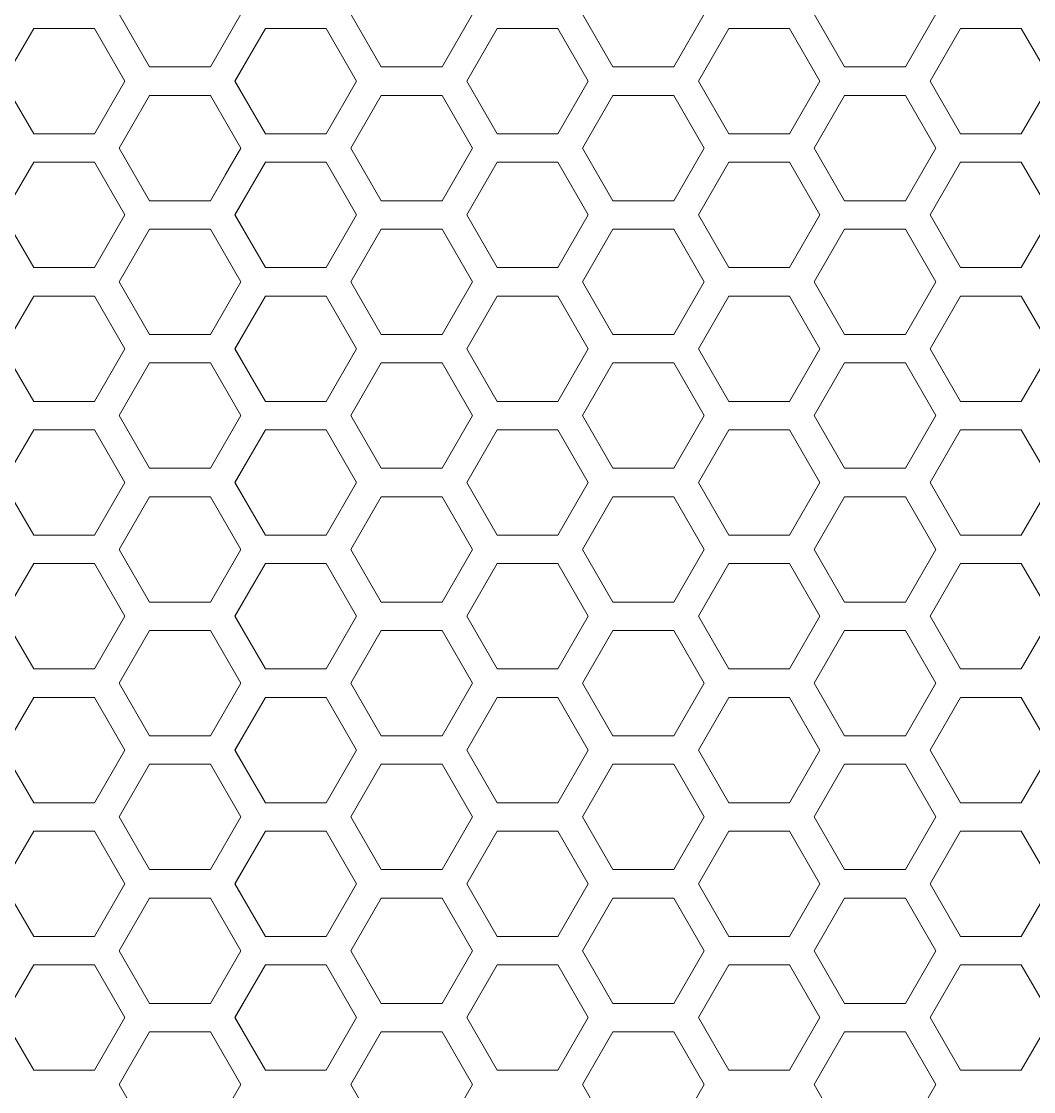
# Model space of a CAD drawing. Header units: millimetres. Extents: x 0 to 140, y -17 to 195.
# Drawn here: x 121.81 to 126.341, y 30.964 to 35.755 of the extents above; entities that cross this region are included whole.
import ezdxf

# ---------------------------------------------------------------- set-up
doc = ezdxf.new("R2010")
doc.units = ezdxf.units.MM
doc.layers.add('4203-42785_1_0', color=7, linetype='Continuous')

# ---------------------------------------------------------------- blocks, each defined once
blk = doc.blocks.new('a')
at = {"layer": '4203-42785_1_0', "color": 0, "linetype": 'ByBlock', "lineweight": 9}
for p, q in [((1506.8194, 372.1166), (1506.9262, 371.9317)), ((1507.1396, 371.9317), (1507.2464, 372.1166)), ((1507.6327, 372.1166), (1507.7395, 371.9317)), ((1507.9529, 371.9317), (1508.0596, 372.1166)), ((1508.446, 372.1166), (1508.5527, 371.9317)), ((1508.7661, 371.9317), (1508.8728, 372.1166)), ((1509.2593, 372.1166), (1509.366, 371.9317)), ((1509.5794, 371.9317), (1509.6862, 372.1166)), ((1511.6991, 372.1166), (1511.8058, 371.9317)), ((1512.0192, 371.9317), (1512.1259, 372.1166)), ((1512.5124, 372.1166), (1512.6191, 371.9317)), ((1512.8325, 371.9317), (1512.9393, 372.1166)), ((1513.3256, 372.1166), (1513.4323, 371.9317)), ((1513.6457, 371.9317), (1513.7524, 372.1166)), ((1514.1389, 372.1166), (1514.2456, 371.9317)), ((1514.459, 371.9317), (1514.5657, 372.1166)), ((1507.3328, 372.0667), (1507.2261, 371.8818)), ((1507.5463, 372.0667), (1507.3328, 372.0667)), ((1507.653, 371.8818), (1507.5463, 372.0667)), ((1508.1461, 372.0667), (1508.0394, 371.8818)), ((1508.3595, 372.0667), (1508.1461, 372.0667)), ((1508.4662, 371.8818), (1508.3595, 372.0667)), ((1508.9594, 372.0667), (1508.8527, 371.8818)), ((1509.1728, 372.0667), (1508.9594, 372.0667)), ((1509.2795, 371.8818), (1509.1728, 372.0667)), ((1509.7726, 372.0667), (1509.6659, 371.8818)), ((1509.9861, 372.0667), (1509.7726, 372.0667)), ((1510.0928, 371.8818), (1509.9861, 372.0667)), ((1511.3992, 372.0667), (1511.2925, 371.8818)), ((1511.6126, 372.0667), (1511.3992, 372.0667)), ((1511.7193, 371.8818), (1511.6126, 372.0667)), ((1512.2124, 372.0667), (1512.1057, 371.8818)), ((1512.4259, 372.0667), (1512.2124, 372.0667)), ((1512.5326, 371.8818), (1512.4259, 372.0667)), ((1513.0257, 372.0667), (1512.919, 371.8818)), ((1513.2391, 372.0667), (1513.0257, 372.0667)), ((1513.3458, 371.8818), (1513.2391, 372.0667)), ((1513.8389, 372.0667), (1513.7322, 371.8818)), ((1514.0523, 372.0667), (1513.8389, 372.0667)), ((1514.1591, 371.8818), (1514.0523, 372.0667)), ((1514.6522, 372.0667), (1514.5455, 371.8818)), ((1514.8656, 372.0667), (1514.6522, 372.0667)), ((1514.9724, 371.8818), (1514.8656, 372.0667)), ((1506.9262, 371.9317), (1507.1396, 371.9317)), ((1507.7395, 371.9317), (1507.9529, 371.9317)), ((1508.5527, 371.9317), (1508.7661, 371.9317)), ((1509.366, 371.9317), (1509.5794, 371.9317)), ((1511.8058, 371.9317), (1512.0192, 371.9317)), ((1512.6191, 371.9317), (1512.8325, 371.9317)), ((1513.4323, 371.9317), (1513.6457, 371.9317)), ((1514.2456, 371.9317), (1514.459, 371.9317)), ((1507.2261, 371.8818), (1507.3328, 371.697)), ((1507.5463, 371.697), (1507.653, 371.8818)), ((1508.0394, 371.8818), (1508.1461, 371.697)), ((1508.3595, 371.697), (1508.4662, 371.8818)), ((1508.8527, 371.8818), (1508.9594, 371.697)), ((1509.1728, 371.697), (1509.2795, 371.8818)), ((1509.6659, 371.8818), (1509.7726, 371.697)), ((1509.9861, 371.697), (1510.0928, 371.8818)), ((1511.2925, 371.8818), (1511.3992, 371.697)), ((1511.6126, 371.697), (1511.7193, 371.8818)), ((1512.1057, 371.8818), (1512.2124, 371.697)), ((1512.4259, 371.697), (1512.5326, 371.8818)), ((1512.919, 371.8818), (1513.0257, 371.697)), ((1513.2391, 371.697), (1513.3458, 371.8818)), ((1513.7322, 371.8818), (1513.8389, 371.697)), ((1514.0523, 371.697), (1514.1591, 371.8818)), ((1514.5455, 371.8818), (1514.6522, 371.697)), ((1514.8656, 371.697), (1514.9724, 371.8818)), ((1506.9262, 371.8319), (1506.8194, 371.6471)), ((1507.1396, 371.8319), (1506.9262, 371.8319)), ((1507.2464, 371.6471), (1507.1396, 371.8319)), ((1507.7395, 371.8319), (1507.6327, 371.6471)), ((1507.9529, 371.8319), (1507.7395, 371.8319)), ((1508.0596, 371.6471), (1507.9529, 371.8319)), ((1508.5527, 371.8319), (1508.446, 371.6471)), ((1508.7661, 371.8319), (1508.5527, 371.8319)), ((1508.8728, 371.6471), (1508.7661, 371.8319)), ((1509.366, 371.8319), (1509.2593, 371.6471)), ((1509.5794, 371.8319), (1509.366, 371.8319)), ((1509.6862, 371.6471), (1509.5794, 371.8319)), ((1511.8058, 371.8319), (1511.6991, 371.6471)), ((1512.0192, 371.8319), (1511.8058, 371.8319)), ((1512.1259, 371.6471), (1512.0192, 371.8319)), ((1512.6191, 371.8319), (1512.5124, 371.6471)), ((1512.8325, 371.8319), (1512.6191, 371.8319)), ((1512.9393, 371.6471), (1512.8325, 371.8319)), ((1513.4323, 371.8319), (1513.3256, 371.6471)), ((1513.6457, 371.8319), (1513.4323, 371.8319)), ((1513.7524, 371.6471), (1513.6457, 371.8319)), ((1514.2456, 371.8319), (1514.1389, 371.6471)), ((1514.459, 371.8319), (1514.2456, 371.8319)), ((1514.5657, 371.6471), (1514.459, 371.8319)), ((1507.3328, 371.697), (1507.5463, 371.697)), ((1508.1461, 371.697), (1508.3595, 371.697)), ((1508.9594, 371.697), (1509.1728, 371.697)), ((1509.7726, 371.697), (1509.9861, 371.697)), ((1511.3992, 371.697), (1511.6126, 371.697)), ((1512.2124, 371.697), (1512.4259, 371.697)), ((1513.0257, 371.697), (1513.2391, 371.697)), ((1513.8389, 371.697), (1514.0523, 371.697)), ((1514.6522, 371.697), (1514.8656, 371.697)), ((1506.8194, 371.6471), (1506.9262, 371.4622)), ((1507.1929, 371.5547), (1507.2464, 371.6471)), ((1507.6327, 371.6471), (1507.7395, 371.4622)), ((1507.9529, 371.4622), (1508.0596, 371.6471)), ((1508.446, 371.6471), (1508.5527, 371.4622)), ((1508.7661, 371.4622), (1508.8728, 371.6471)), ((1509.2593, 371.6471), (1509.366, 371.4622)), ((1509.5794, 371.4622), (1509.6862, 371.6471)), ((1511.6991, 371.6471), (1511.8058, 371.4622)), ((1512.0192, 371.4622), (1512.1259, 371.6471)), ((1512.5124, 371.6471), (1512.6191, 371.4622)), ((1512.8325, 371.4622), (1512.9393, 371.6471)), ((1513.3256, 371.6471), (1513.4323, 371.4622)), ((1513.6457, 371.4622), (1513.7524, 371.6471)), ((1514.1389, 371.6471), (1514.2456, 371.4622)), ((1514.459, 371.4622), (1514.5657, 371.6471)), ((1507.3328, 371.5971), (1507.2261, 371.4123)), ((1507.5463, 371.5971), (1507.3328, 371.5971)), ((1507.653, 371.4123), (1507.5463, 371.5971)), ((1508.1461, 371.5971), (1508.0394, 371.4123)), ((1508.3595, 371.5971), (1508.1461, 371.5971)), ((1508.4662, 371.4123), (1508.3595, 371.5971)), ((1508.9594, 371.5971), (1508.8527, 371.4123)), ((1509.1728, 371.5971), (1508.9594, 371.5971)), ((1509.2795, 371.4123), (1509.1728, 371.5971)), ((1509.7726, 371.5971), (1509.6659, 371.4123)), ((1509.9861, 371.5971), (1509.7726, 371.5971)), ((1510.0928, 371.4123), (1509.9861, 371.5971)), ((1511.3992, 371.5971), (1511.2925, 371.4123)), ((1511.6126, 371.5971), (1511.3992, 371.5971)), ((1511.7193, 371.4123), (1511.6126, 371.5971)), ((1512.2124, 371.5971), (1512.1057, 371.4123)), ((1512.4259, 371.5971), (1512.2124, 371.5971)), ((1512.5326, 371.4123), (1512.4259, 371.5971)), ((1513.0257, 371.5971), (1512.919, 371.4123)), ((1513.2391, 371.5971), (1513.0257, 371.5971)), ((1513.3458, 371.4123), (1513.2391, 371.5971)), ((1513.8389, 371.5971), (1513.7322, 371.4123)), ((1514.0523, 371.5971), (1513.8389, 371.5971)), ((1514.1591, 371.4123), (1514.0523, 371.5971)), ((1514.6522, 371.5971), (1514.5455, 371.4123)), ((1514.8656, 371.5971), (1514.6522, 371.5971)), ((1514.9724, 371.4123), (1514.8656, 371.5971)), ((1507.1396, 371.4622), (1507.1929, 371.5547)), ((1506.9262, 371.4622), (1507.1396, 371.4622)), ((1507.7395, 371.4622), (1507.9529, 371.4622)), ((1508.5527, 371.4622), (1508.7661, 371.4622)), ((1509.366, 371.4622), (1509.5794, 371.4622)), ((1511.8058, 371.4622), (1512.0192, 371.4622)), ((1512.6191, 371.4622), (1512.8325, 371.4622)), ((1513.4323, 371.4622), (1513.6457, 371.4622)), ((1514.2456, 371.4622), (1514.459, 371.4622)), ((1507.2261, 371.4123), (1507.3328, 371.2274)), ((1507.5463, 371.2274), (1507.653, 371.4123)), ((1508.0394, 371.4123), (1508.1461, 371.2274)), ((1508.3595, 371.2274), (1508.4662, 371.4123)), ((1508.8527, 371.4123), (1508.9594, 371.2274)), ((1509.1728, 371.2274), (1509.2795, 371.4123)), ((1509.6659, 371.4123), (1509.7726, 371.2274)), ((1509.9861, 371.2274), (1510.0928, 371.4123)), ((1511.2925, 371.4123), (1511.3992, 371.2274)), ((1511.6126, 371.2274), (1511.7193, 371.4123)), ((1512.1057, 371.4123), (1512.2124, 371.2274)), ((1512.4259, 371.2274), (1512.5326, 371.4123)), ((1512.919, 371.4123), (1513.0257, 371.2274)), ((1513.2391, 371.2274), (1513.3458, 371.4123)), ((1513.7322, 371.4123), (1513.8389, 371.2274)), ((1514.0523, 371.2274), (1514.1591, 371.4123)), ((1514.5455, 371.4123), (1514.6522, 371.2274)), ((1514.8656, 371.2274), (1514.9724, 371.4123)), ((1506.9262, 371.3624), (1506.8194, 371.1775)), ((1507.1396, 371.3624), (1506.9262, 371.3624)), ((1507.2464, 371.1775), (1507.1396, 371.3624)), ((1507.7395, 371.3624), (1507.6327, 371.1775)), ((1507.9529, 371.3624), (1507.7395, 371.3624)), ((1508.0596, 371.1775), (1507.9529, 371.3624)), ((1508.5527, 371.3624), (1508.446, 371.1775)), ((1508.7661, 371.3624), (1508.5527, 371.3624)), ((1508.8728, 371.1775), (1508.7661, 371.3624)), ((1509.366, 371.3624), (1509.2593, 371.1775)), ((1509.5794, 371.3624), (1509.366, 371.3624)), ((1509.6862, 371.1775), (1509.5794, 371.3624)), ((1511.8058, 371.3624), (1511.6991, 371.1775)), ((1512.0192, 371.3624), (1511.8058, 371.3624)), ((1512.1259, 371.1775), (1512.0192, 371.3624)), ((1512.6191, 371.3624), (1512.5124, 371.1775)), ((1512.8325, 371.3624), (1512.6191, 371.3624)), ((1512.9393, 371.1775), (1512.8325, 371.3624)), ((1513.4323, 371.3624), (1513.3256, 371.1775)), ((1513.6457, 371.3624), (1513.4323, 371.3624)), ((1513.7524, 371.1775), (1513.6457, 371.3624)), ((1514.2456, 371.3624), (1514.1389, 371.1775)), ((1514.459, 371.3624), (1514.2456, 371.3624)), ((1514.5657, 371.1775), (1514.459, 371.3624)), ((1507.3328, 371.2274), (1507.5463, 371.2274)), ((1508.1461, 371.2274), (1508.3595, 371.2274)), ((1508.9594, 371.2274), (1509.1728, 371.2274)), ((1509.7726, 371.2274), (1509.9861, 371.2274)), ((1511.3992, 371.2274), (1511.6126, 371.2274)), ((1512.2124, 371.2274), (1512.4259, 371.2274)), ((1513.0257, 371.2274), (1513.2391, 371.2274)), ((1513.8389, 371.2274), (1514.0523, 371.2274)), ((1514.6522, 371.2274), (1514.8656, 371.2274)), ((1506.8194, 371.1775), (1506.9262, 370.9926)), ((1507.1396, 370.9926), (1507.2464, 371.1775)), ((1507.6327, 371.1775), (1507.7395, 370.9926)), ((1507.9529, 370.9926), (1508.0596, 371.1775)), ((1508.446, 371.1775), (1508.5527, 370.9926)), ((1508.7661, 370.9926), (1508.8728, 371.1775)), ((1509.2593, 371.1775), (1509.366, 370.9926)), ((1509.5794, 370.9926), (1509.6862, 371.1775)), ((1511.6991, 371.1775), (1511.8058, 370.9926)), ((1512.0192, 370.9926), (1512.1259, 371.1775)), ((1512.5124, 371.1775), (1512.6191, 370.9926)), ((1512.8325, 370.9926), (1512.9393, 371.1775)), ((1513.3256, 371.1775), (1513.4323, 370.9926)), ((1513.6457, 370.9926), (1513.7524, 371.1775)), ((1514.1389, 371.1775), (1514.2456, 370.9926)), ((1514.459, 370.9926), (1514.5657, 371.1775)), ((1507.3328, 371.1276), (1507.2261, 370.9427)), ((1507.5463, 371.1276), (1507.3328, 371.1276)), ((1507.653, 370.9427), (1507.5463, 371.1276)), ((1508.1461, 371.1276), (1508.0394, 370.9427)), ((1508.3595, 371.1276), (1508.1461, 371.1276)), ((1508.4662, 370.9427), (1508.3595, 371.1276)), ((1508.9594, 371.1276), (1508.8527, 370.9427)), ((1509.1728, 371.1276), (1508.9594, 371.1276)), ((1509.2795, 370.9427), (1509.1728, 371.1276)), ((1509.7726, 371.1276), (1509.6659, 370.9427)), ((1509.9861, 371.1276), (1509.7726, 371.1276)), ((1510.0928, 370.9427), (1509.9861, 371.1276)), ((1511.3992, 371.1276), (1511.2925, 370.9427)), ((1511.6126, 371.1276), (1511.3992, 371.1276)), ((1511.7193, 370.9427), (1511.6126, 371.1276)), ((1512.2124, 371.1276), (1512.1057, 370.9427)), ((1512.4259, 371.1276), (1512.2124, 371.1276)), ((1512.5326, 370.9427), (1512.4259, 371.1276)), ((1513.0257, 371.1276), (1512.919, 370.9427)), ((1513.2391, 371.1276), (1513.0257, 371.1276)), ((1513.3458, 370.9427), (1513.2391, 371.1276)), ((1513.8389, 371.1276), (1513.7322, 370.9427)), ((1514.0523, 371.1276), (1513.8389, 371.1276)), ((1514.1591, 370.9427), (1514.0523, 371.1276)), ((1514.6522, 371.1276), (1514.5455, 370.9427)), ((1514.8656, 371.1276), (1514.6522, 371.1276)), ((1514.9724, 370.9427), (1514.8656, 371.1276)), ((1506.9262, 370.9926), (1507.1396, 370.9926)), ((1507.7395, 370.9926), (1507.9529, 370.9926)), ((1508.5527, 370.9926), (1508.7661, 370.9926)), ((1509.366, 370.9926), (1509.5794, 370.9926)), ((1511.8058, 370.9926), (1512.0192, 370.9926)), ((1512.6191, 370.9926), (1512.8325, 370.9926)), ((1513.4323, 370.9926), (1513.6457, 370.9926)), ((1514.2456, 370.9926), (1514.459, 370.9926)), ((1507.2261, 370.9427), (1507.3328, 370.7579)), ((1507.5463, 370.7579), (1507.653, 370.9427)), ((1508.0394, 370.9427), (1508.1461, 370.7579)), ((1508.3595, 370.7579), (1508.4662, 370.9427)), ((1508.8527, 370.9427), (1508.9594, 370.7579)), ((1509.1728, 370.7579), (1509.2795, 370.9427)), ((1509.6659, 370.9427), (1509.7726, 370.7579)), ((1509.9861, 370.7579), (1510.0928, 370.9427)), ((1511.2925, 370.9427), (1511.3992, 370.7579)), ((1511.6126, 370.7579), (1511.7193, 370.9427)), ((1512.1057, 370.9427), (1512.2124, 370.7579)), ((1512.4259, 370.7579), (1512.5326, 370.9427)), ((1512.919, 370.9427), (1513.0257, 370.7579)), ((1513.2391, 370.7579), (1513.3458, 370.9427)), ((1513.7322, 370.9427), (1513.8389, 370.7579)), ((1514.0523, 370.7579), (1514.1591, 370.9427)), ((1514.5455, 370.9427), (1514.6522, 370.7579)), ((1514.8656, 370.7579), (1514.9724, 370.9427)), ((1506.9262, 370.8928), (1506.8194, 370.708)), ((1507.1396, 370.8928), (1506.9262, 370.8928)), ((1507.2464, 370.708), (1507.1396, 370.8928)), ((1507.7395, 370.8928), (1507.6327, 370.708)), ((1507.9529, 370.8928), (1507.7395, 370.8928)), ((1508.0596, 370.708), (1507.9529, 370.8928)), ((1508.5527, 370.8928), (1508.446, 370.708)), ((1508.7661, 370.8928), (1508.5527, 370.8928)), ((1508.8728, 370.708), (1508.7661, 370.8928)), ((1509.366, 370.8928), (1509.2593, 370.708)), ((1509.5794, 370.8928), (1509.366, 370.8928)), ((1509.6862, 370.708), (1509.5794, 370.8928)), ((1511.8058, 370.8928), (1511.6991, 370.708)), ((1512.0192, 370.8928), (1511.8058, 370.8928)), ((1512.1259, 370.708), (1512.0192, 370.8928)), ((1512.6191, 370.8928), (1512.5124, 370.708)), ((1512.8325, 370.8928), (1512.6191, 370.8928)), ((1512.9393, 370.708), (1512.8325, 370.8928)), ((1513.4323, 370.8928), (1513.3256, 370.708)), ((1513.6457, 370.8928), (1513.4323, 370.8928)), ((1513.7524, 370.708), (1513.6457, 370.8928)), ((1514.2456, 370.8928), (1514.1389, 370.708)), ((1514.459, 370.8928), (1514.2456, 370.8928)), ((1514.5657, 370.708), (1514.459, 370.8928)), ((1507.3328, 370.7579), (1507.5463, 370.7579)), ((1508.1461, 370.7579), (1508.3595, 370.7579)), ((1508.9594, 370.7579), (1509.1728, 370.7579)), ((1509.7726, 370.7579), (1509.9861, 370.7579)), ((1511.3992, 370.7579), (1511.6126, 370.7579)), ((1512.2124, 370.7579), (1512.4259, 370.7579)), ((1513.0257, 370.7579), (1513.2391, 370.7579)), ((1513.8389, 370.7579), (1514.0523, 370.7579)), ((1514.6522, 370.7579), (1514.8656, 370.7579)), ((1506.8194, 370.708), (1506.9262, 370.5231)), ((1507.1396, 370.5231), (1507.2464, 370.708)), ((1507.6327, 370.708), (1507.7395, 370.5231)), ((1507.9529, 370.5231), (1508.0596, 370.708)), ((1508.446, 370.708), (1508.5527, 370.5231)), ((1508.7661, 370.5231), (1508.8728, 370.708)), ((1509.2593, 370.708), (1509.366, 370.5231)), ((1509.5794, 370.5231), (1509.6862, 370.708)), ((1511.6991, 370.708), (1511.8058, 370.5231)), ((1512.0192, 370.5231), (1512.1259, 370.708)), ((1512.5124, 370.708), (1512.6191, 370.5231)), ((1512.8325, 370.5231), (1512.9393, 370.708)), ((1513.3256, 370.708), (1513.4323, 370.5231)), ((1513.6457, 370.5231), (1513.7524, 370.708)), ((1514.1389, 370.708), (1514.2456, 370.5231)), ((1514.459, 370.5231), (1514.5657, 370.708)), ((1507.3328, 370.6581), (1507.2261, 370.4732)), ((1507.5463, 370.6581), (1507.3328, 370.6581)), ((1507.653, 370.4732), (1507.5463, 370.6581)), ((1508.1461, 370.6581), (1508.0394, 370.4732)), ((1508.3595, 370.6581), (1508.1461, 370.6581)), ((1508.4662, 370.4732), (1508.3595, 370.6581)), ((1508.9594, 370.6581), (1508.8527, 370.4732)), ((1509.1728, 370.6581), (1508.9594, 370.6581)), ((1509.2795, 370.4732), (1509.1728, 370.6581)), ((1509.7726, 370.6581), (1509.6659, 370.4732)), ((1509.9861, 370.6581), (1509.7726, 370.6581)), ((1510.0928, 370.4732), (1509.9861, 370.6581)), ((1511.3992, 370.6581), (1511.2925, 370.4732)), ((1511.6126, 370.6581), (1511.3992, 370.6581)), ((1511.7193, 370.4732), (1511.6126, 370.6581)), ((1512.2124, 370.6581), (1512.1057, 370.4732)), ((1512.4259, 370.6581), (1512.2124, 370.6581)), ((1512.5326, 370.4732), (1512.4259, 370.6581)), ((1513.0257, 370.6581), (1512.919, 370.4732)), ((1513.2391, 370.6581), (1513.0257, 370.6581)), ((1513.3458, 370.4732), (1513.2391, 370.6581)), ((1513.8389, 370.6581), (1513.7322, 370.4732)), ((1514.0523, 370.6581), (1513.8389, 370.6581)), ((1514.1591, 370.4732), (1514.0523, 370.6581)), ((1514.6522, 370.6581), (1514.5455, 370.4732)), ((1514.8656, 370.6581), (1514.6522, 370.6581)), ((1514.9724, 370.4732), (1514.8656, 370.6581)), ((1506.9262, 370.5231), (1507.1396, 370.5231)), ((1507.7395, 370.5231), (1507.9529, 370.5231)), ((1508.5527, 370.5231), (1508.7661, 370.5231)), ((1509.366, 370.5231), (1509.5794, 370.5231)), ((1511.8058, 370.5231), (1512.0192, 370.5231)), ((1512.6191, 370.5231), (1512.8325, 370.5231)), ((1513.4323, 370.5231), (1513.6457, 370.5231)), ((1514.2456, 370.5231), (1514.459, 370.5231)), ((1507.2261, 370.4732), (1507.3328, 370.2883)), ((1507.5463, 370.2883), (1507.653, 370.4732)), ((1508.0394, 370.4732), (1508.1461, 370.2883)), ((1508.3595, 370.2883), (1508.4662, 370.4732)), ((1508.8527, 370.4732), (1508.9594, 370.2883)), ((1509.1728, 370.2883), (1509.2795, 370.4732)), ((1509.6659, 370.4732), (1509.7726, 370.2883)), ((1509.9861, 370.2883), (1510.0928, 370.4732)), ((1511.2925, 370.4732), (1511.3992, 370.2883)), ((1511.6126, 370.2883), (1511.7193, 370.4732)), ((1512.1057, 370.4732), (1512.2124, 370.2883)), ((1512.4259, 370.2883), (1512.5326, 370.4732)), ((1512.919, 370.4732), (1513.0257, 370.2883)), ((1513.2391, 370.2883), (1513.3458, 370.4732)), ((1513.7322, 370.4732), (1513.8389, 370.2883)), ((1514.0523, 370.2883), (1514.1591, 370.4732)), ((1514.5455, 370.4732), (1514.6522, 370.2883)), ((1514.8656, 370.2883), (1514.9724, 370.4732)), ((1506.9262, 370.4233), (1506.8194, 370.2384)), ((1507.1396, 370.4233), (1506.9262, 370.4233)), ((1507.2464, 370.2384), (1507.1396, 370.4233)), ((1507.7395, 370.4233), (1507.6327, 370.2384)), ((1507.9529, 370.4233), (1507.7395, 370.4233)), ((1508.0596, 370.2384), (1507.9529, 370.4233)), ((1508.5527, 370.4233), (1508.446, 370.2384)), ((1508.7661, 370.4233), (1508.5527, 370.4233)), ((1508.8728, 370.2384), (1508.7661, 370.4233)), ((1509.366, 370.4233), (1509.2593, 370.2384)), ((1509.5794, 370.4233), (1509.366, 370.4233)), ((1509.6862, 370.2384), (1509.5794, 370.4233)), ((1511.8058, 370.4233), (1511.6991, 370.2384)), ((1512.0192, 370.4233), (1511.8058, 370.4233)), ((1512.1259, 370.2384), (1512.0192, 370.4233)), ((1512.6191, 370.4233), (1512.5124, 370.2384)), ((1512.8325, 370.4233), (1512.6191, 370.4233)), ((1512.9393, 370.2384), (1512.8325, 370.4233)), ((1513.4323, 370.4233), (1513.3256, 370.2384)), ((1513.6457, 370.4233), (1513.4323, 370.4233)), ((1513.7524, 370.2384), (1513.6457, 370.4233)), ((1514.2456, 370.4233), (1514.1389, 370.2384)), ((1514.459, 370.4233), (1514.2456, 370.4233)), ((1514.5657, 370.2384), (1514.459, 370.4233)), ((1507.3328, 370.2883), (1507.5463, 370.2883)), ((1508.1461, 370.2883), (1508.3595, 370.2883)), ((1508.9594, 370.2883), (1509.1728, 370.2883)), ((1509.7726, 370.2883), (1509.9861, 370.2883)), ((1511.3992, 370.2883), (1511.6126, 370.2883)), ((1512.2124, 370.2883), (1512.4259, 370.2883)), ((1513.0257, 370.2883), (1513.2391, 370.2883)), ((1513.8389, 370.2883), (1514.0523, 370.2883)), ((1514.6522, 370.2883), (1514.8656, 370.2883)), ((1506.8194, 370.2384), (1506.9262, 370.0536)), ((1507.1396, 370.0536), (1507.2464, 370.2384)), ((1507.6327, 370.2384), (1507.7395, 370.0536)), ((1507.9529, 370.0536), (1508.0596, 370.2384)), ((1508.446, 370.2384), (1508.5527, 370.0536)), ((1508.7661, 370.0536), (1508.8728, 370.2384)), ((1509.2593, 370.2384), (1509.366, 370.0536)), ((1509.5794, 370.0536), (1509.6862, 370.2384)), ((1511.6991, 370.2384), (1511.8058, 370.0536)), ((1512.0192, 370.0536), (1512.1259, 370.2384)), ((1512.5124, 370.2384), (1512.6191, 370.0536)), ((1512.8325, 370.0536), (1512.9393, 370.2384)), ((1513.3256, 370.2384), (1513.4323, 370.0536)), ((1513.6457, 370.0536), (1513.7524, 370.2384)), ((1514.1389, 370.2384), (1514.2456, 370.0536)), ((1514.459, 370.0536), (1514.5657, 370.2384)), ((1507.3328, 370.1885), (1507.2261, 370.0037)), ((1507.5463, 370.1885), (1507.3328, 370.1885)), ((1507.653, 370.0037), (1507.5463, 370.1885)), ((1508.1461, 370.1885), (1508.0394, 370.0037)), ((1508.3595, 370.1885), (1508.1461, 370.1885)), ((1508.4662, 370.0037), (1508.3595, 370.1885)), ((1508.9594, 370.1885), (1508.8527, 370.0037)), ((1509.1728, 370.1885), (1508.9594, 370.1885)), ((1509.2795, 370.0037), (1509.1728, 370.1885)), ((1509.7726, 370.1885), (1509.6659, 370.0037)), ((1509.9861, 370.1885), (1509.7726, 370.1885)), ((1510.0928, 370.0037), (1509.9861, 370.1885)), ((1511.3992, 370.1885), (1511.2925, 370.0037)), ((1511.6126, 370.1885), (1511.3992, 370.1885)), ((1511.7193, 370.0037), (1511.6126, 370.1885)), ((1512.2124, 370.1885), (1512.1057, 370.0037)), ((1512.4259, 370.1885), (1512.2124, 370.1885)), ((1512.5326, 370.0037), (1512.4259, 370.1885)), ((1513.0257, 370.1885), (1512.919, 370.0037)), ((1513.2391, 370.1885), (1513.0257, 370.1885)), ((1513.3458, 370.0037), (1513.2391, 370.1885)), ((1513.8389, 370.1885), (1513.7322, 370.0037)), ((1514.0523, 370.1885), (1513.8389, 370.1885)), ((1514.1591, 370.0037), (1514.0523, 370.1885)), ((1514.6522, 370.1885), (1514.5455, 370.0037)), ((1514.8656, 370.1885), (1514.6522, 370.1885)), ((1514.9724, 370.0037), (1514.8656, 370.1885)), ((1506.9262, 370.0536), (1507.1396, 370.0536)), ((1507.7395, 370.0536), (1507.9529, 370.0536)), ((1508.5527, 370.0536), (1508.7661, 370.0536)), ((1509.366, 370.0536), (1509.5794, 370.0536)), ((1511.8058, 370.0536), (1512.0192, 370.0536)), ((1512.6191, 370.0536), (1512.8325, 370.0536)), ((1513.4323, 370.0536), (1513.6457, 370.0536)), ((1514.2456, 370.0536), (1514.459, 370.0536)), ((1507.2261, 370.0037), (1507.3328, 369.8188)), ((1507.5463, 369.8188), (1507.653, 370.0037)), ((1508.0394, 370.0037), (1508.1461, 369.8188)), ((1508.3595, 369.8188), (1508.4662, 370.0037)), ((1508.8527, 370.0037), (1508.9594, 369.8188)), ((1509.1728, 369.8188), (1509.2795, 370.0037)), ((1509.6659, 370.0037), (1509.7726, 369.8188)), ((1509.9861, 369.8188), (1510.0928, 370.0037)), ((1511.2925, 370.0037), (1511.3992, 369.8188)), ((1511.6126, 369.8188), (1511.7193, 370.0037)), ((1512.1057, 370.0037), (1512.2124, 369.8188)), ((1512.4259, 369.8188), (1512.5326, 370.0037)), ((1512.919, 370.0037), (1513.0257, 369.8188)), ((1513.2391, 369.8188), (1513.3458, 370.0037)), ((1513.7322, 370.0037), (1513.8389, 369.8188)), ((1514.0523, 369.8188), (1514.1591, 370.0037)), ((1514.5455, 370.0037), (1514.6522, 369.8188)), ((1514.8656, 369.8188), (1514.9724, 370.0037)), ((1506.9262, 369.9537), (1506.8194, 369.7689)), ((1507.1396, 369.9537), (1506.9262, 369.9537)), ((1507.2464, 369.7689), (1507.1396, 369.9537)), ((1507.7395, 369.9537), (1507.6327, 369.7689)), ((1507.9529, 369.9537), (1507.7395, 369.9537)), ((1508.0596, 369.7689), (1507.9529, 369.9537)), ((1508.5527, 369.9537), (1508.446, 369.7689)), ((1508.7661, 369.9537), (1508.5527, 369.9537)), ((1508.8728, 369.7689), (1508.7661, 369.9537)), ((1509.366, 369.9537), (1509.2593, 369.7689)), ((1509.5794, 369.9537), (1509.366, 369.9537)), ((1509.6862, 369.7689), (1509.5794, 369.9537)), ((1511.8058, 369.9537), (1511.6991, 369.7689)), ((1512.0192, 369.9537), (1511.8058, 369.9537)), ((1512.1259, 369.7689), (1512.0192, 369.9537)), ((1512.6191, 369.9537), (1512.5124, 369.7689)), ((1512.8325, 369.9537), (1512.6191, 369.9537)), ((1512.9393, 369.7689), (1512.8325, 369.9537)), ((1513.4323, 369.9537), (1513.3256, 369.7689)), ((1513.6457, 369.9537), (1513.4323, 369.9537)), ((1513.7524, 369.7689), (1513.6457, 369.9537)), ((1514.2456, 369.9537), (1514.1389, 369.7689)), ((1514.459, 369.9537), (1514.2456, 369.9537)), ((1514.5657, 369.7689), (1514.459, 369.9537)), ((1507.3328, 369.8188), (1507.5463, 369.8188)), ((1508.1461, 369.8188), (1508.3595, 369.8188)), ((1508.9594, 369.8188), (1509.1728, 369.8188)), ((1509.7726, 369.8188), (1509.9861, 369.8188)), ((1511.3992, 369.8188), (1511.6126, 369.8188)), ((1512.2124, 369.8188), (1512.4259, 369.8188)), ((1513.0257, 369.8188), (1513.2391, 369.8188)), ((1513.8389, 369.8188), (1514.0523, 369.8188)), ((1514.6522, 369.8188), (1514.8656, 369.8188)), ((1506.8194, 369.7689), (1506.9262, 369.584)), ((1507.1396, 369.584), (1507.2464, 369.7689)), ((1507.6327, 369.7689), (1507.7395, 369.584)), ((1507.9529, 369.584), (1508.0596, 369.7689)), ((1508.446, 369.7689), (1508.5527, 369.584)), ((1508.7661, 369.584), (1508.8728, 369.7689)), ((1509.2593, 369.7689), (1509.366, 369.584)), ((1509.5794, 369.584), (1509.6862, 369.7689)), ((1511.6991, 369.7689), (1511.8058, 369.584)), ((1512.0192, 369.584), (1512.1259, 369.7689)), ((1512.5124, 369.7689), (1512.6191, 369.584)), ((1512.8325, 369.584), (1512.9393, 369.7689)), ((1513.3256, 369.7689), (1513.4323, 369.584)), ((1513.6457, 369.584), (1513.7524, 369.7689)), ((1514.1389, 369.7689), (1514.2456, 369.584)), ((1514.459, 369.584), (1514.5657, 369.7689)), ((1507.3328, 369.719), (1507.2261, 369.5341)), ((1507.5463, 369.719), (1507.3328, 369.719)), ((1507.653, 369.5341), (1507.5463, 369.719)), ((1508.1461, 369.719), (1508.0394, 369.5341)), ((1508.3595, 369.719), (1508.1461, 369.719)), ((1508.4662, 369.5341), (1508.3595, 369.719)), ((1508.9594, 369.719), (1508.8527, 369.5341)), ((1509.1728, 369.719), (1508.9594, 369.719)), ((1509.2795, 369.5341), (1509.1728, 369.719)), ((1509.7726, 369.719), (1509.6659, 369.5341)), ((1509.9861, 369.719), (1509.7726, 369.719)), ((1510.0928, 369.5341), (1509.9861, 369.719)), ((1511.3992, 369.719), (1511.2925, 369.5341)), ((1511.6126, 369.719), (1511.3992, 369.719)), ((1511.7193, 369.5341), (1511.6126, 369.719)), ((1512.2124, 369.719), (1512.1057, 369.5341)), ((1512.4259, 369.719), (1512.2124, 369.719)), ((1512.5326, 369.5341), (1512.4259, 369.719)), ((1513.0257, 369.719), (1512.919, 369.5341)), ((1513.2391, 369.719), (1513.0257, 369.719)), ((1513.3458, 369.5341), (1513.2391, 369.719)), ((1513.8389, 369.719), (1513.7322, 369.5341)), ((1514.0523, 369.719), (1513.8389, 369.719)), ((1514.1591, 369.5341), (1514.0523, 369.719)), ((1514.6522, 369.719), (1514.5455, 369.5341)), ((1514.8656, 369.719), (1514.6522, 369.719)), ((1514.9724, 369.5341), (1514.8656, 369.719)), ((1506.9262, 369.584), (1507.1396, 369.584)), ((1507.7395, 369.584), (1507.9529, 369.584)), ((1508.5527, 369.584), (1508.7661, 369.584)), ((1509.366, 369.584), (1509.5794, 369.584)), ((1511.8058, 369.584), (1512.0192, 369.584)), ((1512.6191, 369.584), (1512.8325, 369.584)), ((1513.4323, 369.584), (1513.6457, 369.584)), ((1514.2456, 369.584), (1514.459, 369.584)), ((1507.2261, 369.5341), (1507.3328, 369.3492)), ((1507.5463, 369.3492), (1507.653, 369.5341)), ((1508.0394, 369.5341), (1508.1461, 369.3492)), ((1508.3595, 369.3492), (1508.4662, 369.5341)), ((1508.8527, 369.5341), (1508.9594, 369.3492)), ((1509.1728, 369.3492), (1509.2795, 369.5341)), ((1509.6659, 369.5341), (1509.7726, 369.3492)), ((1509.9861, 369.3492), (1510.0928, 369.5341)), ((1511.2925, 369.5341), (1511.3992, 369.3492)), ((1511.6126, 369.3492), (1511.7193, 369.5341)), ((1512.1057, 369.5341), (1512.2124, 369.3492)), ((1512.4259, 369.3492), (1512.5326, 369.5341)), ((1512.919, 369.5341), (1513.0257, 369.3492)), ((1513.2391, 369.3492), (1513.3458, 369.5341)), ((1513.7322, 369.5341), (1513.8389, 369.3492)), ((1514.0523, 369.3492), (1514.1591, 369.5341)), ((1514.5455, 369.5341), (1514.6522, 369.3492)), ((1514.8656, 369.3492), (1514.9724, 369.5341)), ((1506.9262, 369.4842), (1506.8194, 369.2993)), ((1507.1396, 369.4842), (1506.9262, 369.4842)), ((1507.2464, 369.2993), (1507.1396, 369.4842)), ((1507.7395, 369.4842), (1507.6327, 369.2993)), ((1507.9529, 369.4842), (1507.7395, 369.4842)), ((1508.0596, 369.2993), (1507.9529, 369.4842)), ((1508.5527, 369.4842), (1508.446, 369.2993)), ((1508.7661, 369.4842), (1508.5527, 369.4842)), ((1508.8728, 369.2993), (1508.7661, 369.4842)), ((1509.366, 369.4842), (1509.2593, 369.2993)), ((1509.5794, 369.4842), (1509.366, 369.4842)), ((1509.6862, 369.2993), (1509.5794, 369.4842)), ((1511.8058, 369.4842), (1511.6991, 369.2993)), ((1512.0192, 369.4842), (1511.8058, 369.4842)), ((1512.1259, 369.2993), (1512.0192, 369.4842)), ((1512.6191, 369.4842), (1512.5124, 369.2993)), ((1512.8325, 369.4842), (1512.6191, 369.4842)), ((1512.9393, 369.2993), (1512.8325, 369.4842)), ((1513.4323, 369.4842), (1513.3256, 369.2993)), ((1513.6457, 369.4842), (1513.4323, 369.4842)), ((1513.7524, 369.2993), (1513.6457, 369.4842)), ((1514.2456, 369.4842), (1514.1389, 369.2993)), ((1514.459, 369.4842), (1514.2456, 369.4842)), ((1514.5657, 369.2993), (1514.459, 369.4842)), ((1507.3328, 369.3492), (1507.5463, 369.3492)), ((1508.1461, 369.3492), (1508.3595, 369.3492)), ((1508.9594, 369.3492), (1509.1728, 369.3492)), ((1509.7726, 369.3492), (1509.9861, 369.3492)), ((1511.3992, 369.3492), (1511.6126, 369.3492)), ((1512.2124, 369.3492), (1512.4259, 369.3492)), ((1513.0257, 369.3492), (1513.2391, 369.3492)), ((1513.8389, 369.3492), (1514.0523, 369.3492)), ((1514.6522, 369.3492), (1514.8656, 369.3492)), ((1506.8194, 369.2993), (1506.9262, 369.1145)), ((1507.1396, 369.1145), (1507.2464, 369.2993)), ((1507.6327, 369.2993), (1507.7395, 369.1145)), ((1507.9529, 369.1145), (1508.0596, 369.2993)), ((1508.446, 369.2993), (1508.5527, 369.1145)), ((1508.7661, 369.1145), (1508.8728, 369.2993)), ((1509.2593, 369.2993), (1509.366, 369.1145)), ((1509.5794, 369.1145), (1509.6862, 369.2993)), ((1511.6991, 369.2993), (1511.8058, 369.1145)), ((1512.0192, 369.1145), (1512.1259, 369.2993)), ((1512.5124, 369.2993), (1512.6191, 369.1145)), ((1512.8325, 369.1145), (1512.9393, 369.2993)), ((1513.3256, 369.2993), (1513.4323, 369.1145)), ((1513.6457, 369.1145), (1513.7524, 369.2993)), ((1514.1389, 369.2993), (1514.2456, 369.1145)), ((1514.459, 369.1145), (1514.5657, 369.2993)), ((1507.3328, 369.2494), (1507.2261, 369.0646)), ((1507.5463, 369.2494), (1507.3328, 369.2494)), ((1507.653, 369.0646), (1507.5463, 369.2494)), ((1508.1461, 369.2494), (1508.0394, 369.0646)), ((1508.3595, 369.2494), (1508.1461, 369.2494)), ((1508.4662, 369.0646), (1508.3595, 369.2494)), ((1508.9594, 369.2494), (1508.8527, 369.0646)), ((1509.1728, 369.2494), (1508.9594, 369.2494)), ((1509.2795, 369.0646), (1509.1728, 369.2494)), ((1509.7726, 369.2494), (1509.6659, 369.0646)), ((1509.9861, 369.2494), (1509.7726, 369.2494)), ((1510.0928, 369.0646), (1509.9861, 369.2494)), ((1511.3992, 369.2494), (1511.2925, 369.0646)), ((1511.6126, 369.2494), (1511.3992, 369.2494)), ((1511.7193, 369.0646), (1511.6126, 369.2494)), ((1512.2124, 369.2494), (1512.1057, 369.0646)), ((1512.4259, 369.2494), (1512.2124, 369.2494)), ((1512.5326, 369.0646), (1512.4259, 369.2494)), ((1513.0257, 369.2494), (1512.919, 369.0646)), ((1513.2391, 369.2494), (1513.0257, 369.2494)), ((1513.3458, 369.0646), (1513.2391, 369.2494)), ((1513.8389, 369.2494), (1513.7322, 369.0646)), ((1514.0523, 369.2494), (1513.8389, 369.2494)), ((1514.1591, 369.0646), (1514.0523, 369.2494)), ((1514.6522, 369.2494), (1514.5455, 369.0646)), ((1514.8656, 369.2494), (1514.6522, 369.2494)), ((1514.9724, 369.0646), (1514.8656, 369.2494)), ((1506.9262, 369.1145), (1507.1396, 369.1145)), ((1507.7395, 369.1145), (1507.9529, 369.1145)), ((1508.5527, 369.1145), (1508.7661, 369.1145)), ((1509.366, 369.1145), (1509.5794, 369.1145)), ((1511.8058, 369.1145), (1512.0192, 369.1145)), ((1512.6191, 369.1145), (1512.8325, 369.1145)), ((1513.4323, 369.1145), (1513.6457, 369.1145)), ((1514.2456, 369.1145), (1514.459, 369.1145)), ((1507.2261, 369.0646), (1507.3328, 368.8797)), ((1507.5463, 368.8797), (1507.653, 369.0646)), ((1508.0394, 369.0646), (1508.1461, 368.8797)), ((1508.3595, 368.8797), (1508.4662, 369.0646)), ((1508.8527, 369.0646), (1508.9594, 368.8797)), ((1509.1728, 368.8797), (1509.2795, 369.0646)), ((1509.6659, 369.0646), (1509.7726, 368.8797)), ((1509.9861, 368.8797), (1510.0928, 369.0646)), ((1511.2925, 369.0646), (1511.3992, 368.8797)), ((1511.6126, 368.8797), (1511.7193, 369.0646)), ((1512.1057, 369.0646), (1512.2124, 368.8797)), ((1512.4259, 368.8797), (1512.5326, 369.0646)), ((1512.919, 369.0646), (1513.0257, 368.8797)), ((1513.2391, 368.8797), (1513.3458, 369.0646)), ((1513.7322, 369.0646), (1513.8389, 368.8797)), ((1514.0523, 368.8797), (1514.1591, 369.0646)), ((1514.5455, 369.0646), (1514.6522, 368.8797)), ((1514.8656, 368.8797), (1514.9724, 369.0646)), ((1506.9262, 369.0147), (1506.8194, 368.8298)), ((1507.1396, 369.0147), (1506.9262, 369.0147)), ((1507.2464, 368.8298), (1507.1396, 369.0147)), ((1507.7395, 369.0147), (1507.6327, 368.8298)), ((1507.9529, 369.0147), (1507.7395, 369.0147)), ((1508.0596, 368.8298), (1507.9529, 369.0147)), ((1508.5527, 369.0147), (1508.446, 368.8298)), ((1508.7661, 369.0147), (1508.5527, 369.0147)), ((1508.8728, 368.8298), (1508.7661, 369.0147)), ((1509.366, 369.0147), (1509.2593, 368.8298)), ((1509.5794, 369.0147), (1509.366, 369.0147)), ((1509.6862, 368.8298), (1509.5794, 369.0147)), ((1511.8058, 369.0147), (1511.6991, 368.8298)), ((1512.0192, 369.0147), (1511.8058, 369.0147)), ((1512.1259, 368.8298), (1512.0192, 369.0147)), ((1512.6191, 369.0147), (1512.5124, 368.8298)), ((1512.8325, 369.0147), (1512.6191, 369.0147)), ((1512.9393, 368.8298), (1512.8325, 369.0147)), ((1513.4323, 369.0147), (1513.3256, 368.8298)), ((1513.6457, 369.0147), (1513.4323, 369.0147)), ((1513.7524, 368.8298), (1513.6457, 369.0147)), ((1514.2456, 369.0147), (1514.1389, 368.8298)), ((1514.459, 369.0147), (1514.2456, 369.0147)), ((1514.5657, 368.8298), (1514.459, 369.0147)), ((1507.3328, 368.8797), (1507.5463, 368.8797)), ((1508.1461, 368.8797), (1508.3595, 368.8797)), ((1508.9594, 368.8797), (1509.1728, 368.8797)), ((1509.7726, 368.8797), (1509.9861, 368.8797)), ((1511.3992, 368.8797), (1511.6126, 368.8797)), ((1512.2124, 368.8797), (1512.4259, 368.8797)), ((1513.0257, 368.8797), (1513.2391, 368.8797)), ((1513.8389, 368.8797), (1514.0523, 368.8797)), ((1514.6522, 368.8797), (1514.8656, 368.8797)), ((1506.8194, 368.8298), (1506.9262, 368.6449)), ((1507.1396, 368.6449), (1507.2464, 368.8298)), ((1507.6327, 368.8298), (1507.7395, 368.6449)), ((1507.9529, 368.6449), (1508.0596, 368.8298)), ((1508.446, 368.8298), (1508.5527, 368.6449)), ((1508.7661, 368.6449), (1508.8728, 368.8298)), ((1509.2593, 368.8298), (1509.366, 368.6449)), ((1509.5794, 368.6449), (1509.6862, 368.8298)), ((1511.6991, 368.8298), (1511.8058, 368.6449)), ((1512.0192, 368.6449), (1512.1259, 368.8298)), ((1512.5124, 368.8298), (1512.6191, 368.6449)), ((1512.8325, 368.6449), (1512.9393, 368.8298)), ((1513.3256, 368.8298), (1513.4323, 368.6449)), ((1513.6457, 368.6449), (1513.7524, 368.8298)), ((1514.1389, 368.8298), (1514.2456, 368.6449)), ((1514.459, 368.6449), (1514.5657, 368.8298)), ((1507.3328, 368.7799), (1507.2261, 368.595)), ((1507.5463, 368.7799), (1507.3328, 368.7799)), ((1507.653, 368.595), (1507.5463, 368.7799)), ((1508.1461, 368.7799), (1508.0394, 368.595)), ((1508.3595, 368.7799), (1508.1461, 368.7799)), ((1508.4662, 368.595), (1508.3595, 368.7799)), ((1508.9594, 368.7799), (1508.8527, 368.595)), ((1509.1728, 368.7799), (1508.9594, 368.7799)), ((1509.2795, 368.595), (1509.1728, 368.7799)), ((1509.7726, 368.7799), (1509.6659, 368.595)), ((1509.9861, 368.7799), (1509.7726, 368.7799)), ((1510.0928, 368.595), (1509.9861, 368.7799)), ((1511.3992, 368.7799), (1511.2925, 368.595)), ((1511.6126, 368.7799), (1511.3992, 368.7799)), ((1511.7193, 368.595), (1511.6126, 368.7799)), ((1512.2124, 368.7799), (1512.1057, 368.595)), ((1512.4259, 368.7799), (1512.2124, 368.7799)), ((1512.5326, 368.595), (1512.4259, 368.7799)), ((1513.0257, 368.7799), (1512.919, 368.595)), ((1513.2391, 368.7799), (1513.0257, 368.7799)), ((1513.3458, 368.595), (1513.2391, 368.7799)), ((1513.8389, 368.7799), (1513.7322, 368.595)), ((1514.0523, 368.7799), (1513.8389, 368.7799)), ((1514.1591, 368.595), (1514.0523, 368.7799)), ((1514.6522, 368.7799), (1514.5455, 368.595)), ((1514.8656, 368.7799), (1514.6522, 368.7799)), ((1514.9724, 368.595), (1514.8656, 368.7799)), ((1506.9262, 368.6449), (1507.1396, 368.6449)), ((1507.7395, 368.6449), (1507.9529, 368.6449)), ((1508.5527, 368.6449), (1508.7661, 368.6449)), ((1509.366, 368.6449), (1509.5794, 368.6449)), ((1511.8058, 368.6449), (1512.0192, 368.6449)), ((1512.6191, 368.6449), (1512.8325, 368.6449)), ((1513.4323, 368.6449), (1513.6457, 368.6449)), ((1514.2456, 368.6449), (1514.459, 368.6449)), ((1507.2261, 368.595), (1507.3328, 368.4102)), ((1507.5463, 368.4102), (1507.653, 368.595)), ((1508.0394, 368.595), (1508.1461, 368.4102)), ((1508.3595, 368.4102), (1508.4662, 368.595)), ((1508.8527, 368.595), (1508.9594, 368.4102)), ((1509.1728, 368.4102), (1509.2795, 368.595)), ((1509.6659, 368.595), (1509.7726, 368.4102)), ((1509.9861, 368.4102), (1510.0928, 368.595)), ((1511.2925, 368.595), (1511.3992, 368.4102)), ((1511.6126, 368.4102), (1511.7193, 368.595)), ((1512.1057, 368.595), (1512.2124, 368.4102)), ((1512.4259, 368.4102), (1512.5326, 368.595)), ((1512.919, 368.595), (1513.0257, 368.4102)), ((1513.2391, 368.4102), (1513.3458, 368.595)), ((1513.7322, 368.595), (1513.8389, 368.4102)), ((1514.0523, 368.4102), (1514.1591, 368.595)), ((1514.5455, 368.595), (1514.6522, 368.4102)), ((1514.8656, 368.4102), (1514.9724, 368.595)), ((1506.9262, 368.5451), (1506.8194, 368.3602)), ((1507.1396, 368.5451), (1506.9262, 368.5451)), ((1507.2464, 368.3602), (1507.1396, 368.5451)), ((1507.7395, 368.5451), (1507.6327, 368.3602)), ((1507.9529, 368.5451), (1507.7395, 368.5451)), ((1508.0596, 368.3602), (1507.9529, 368.5451)), ((1508.5527, 368.5451), (1508.446, 368.3602)), ((1508.7661, 368.5451), (1508.5527, 368.5451)), ((1508.8728, 368.3602), (1508.7661, 368.5451)), ((1509.366, 368.5451), (1509.2593, 368.3602)), ((1509.5794, 368.5451), (1509.366, 368.5451)), ((1509.6862, 368.3602), (1509.5794, 368.5451)), ((1511.8058, 368.5451), (1511.6991, 368.3602)), ((1512.0192, 368.5451), (1511.8058, 368.5451)), ((1512.1259, 368.3602), (1512.0192, 368.5451)), ((1512.6191, 368.5451), (1512.5124, 368.3602)), ((1512.8325, 368.5451), (1512.6191, 368.5451)), ((1512.9393, 368.3602), (1512.8325, 368.5451)), ((1513.4323, 368.5451), (1513.3256, 368.3602)), ((1513.6457, 368.5451), (1513.4323, 368.5451)), ((1513.7524, 368.3602), (1513.6457, 368.5451)), ((1514.2456, 368.5451), (1514.1389, 368.3602)), ((1514.459, 368.5451), (1514.2456, 368.5451)), ((1514.5657, 368.3602), (1514.459, 368.5451)), ((1507.3328, 368.4102), (1507.5463, 368.4102)), ((1508.1461, 368.4102), (1508.3595, 368.4102)), ((1508.9594, 368.4102), (1509.1728, 368.4102)), ((1509.7726, 368.4102), (1509.9861, 368.4102)), ((1511.3992, 368.4102), (1511.6126, 368.4102)), ((1512.2124, 368.4102), (1512.4259, 368.4102)), ((1513.0257, 368.4102), (1513.2391, 368.4102)), ((1513.8389, 368.4102), (1514.0523, 368.4102)), ((1514.6522, 368.4102), (1514.8656, 368.4102)), ((1506.8194, 368.3602), (1506.9262, 368.1754)), ((1507.1396, 368.1754), (1507.2464, 368.3602)), ((1507.6327, 368.3602), (1507.7395, 368.1754)), ((1507.9529, 368.1754), (1508.0596, 368.3602)), ((1508.446, 368.3602), (1508.5527, 368.1754)), ((1508.7661, 368.1754), (1508.8728, 368.3602)), ((1509.2593, 368.3602), (1509.366, 368.1754)), ((1509.5794, 368.1754), (1509.6862, 368.3602)), ((1511.6991, 368.3602), (1511.8058, 368.1754)), ((1512.0192, 368.1754), (1512.1259, 368.3602)), ((1512.5124, 368.3602), (1512.6191, 368.1754)), ((1512.8325, 368.1754), (1512.9393, 368.3602)), ((1513.3256, 368.3602), (1513.4323, 368.1754)), ((1513.6457, 368.1754), (1513.7524, 368.3602)), ((1514.1389, 368.3602), (1514.2456, 368.1754)), ((1514.459, 368.1754), (1514.5657, 368.3602))]:
    blk.add_line(p, q, dxfattribs=at)

msp = doc.modelspace()

# ---------------------------------------------------------------- block references
at = {"lineweight": 15, "xscale": 1.275468447124703, "yscale": 1.275468447124703, "zscale": 1.275468447124703}
for p in [(-1805.8773, -438.8363), (-1799.6535, -438.8363)]:
    msp.add_blockref('a', p, dxfattribs=at)

doc.saveas('drawing.dxf')
